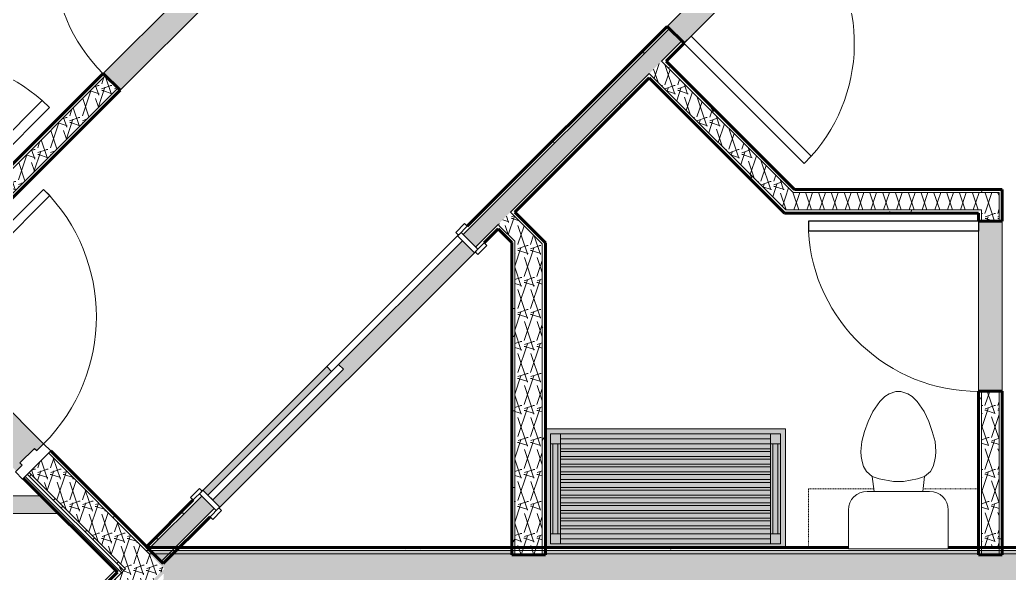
# Model space of a CAD drawing. Header units: inches. Extents: x -4169 to -1846, y 9706 to 12377.
# Drawn here: x -2464 to -2266.1, y 11682.1 to 11792.9 of the extents above; entities that cross this region are included whole.
import ezdxf

# ---------------------------------------------------------------- set-up
doc = ezdxf.new("R2010")
doc.units = ezdxf.units.IN
doc.header["$MEASUREMENT"] = 0
doc.linetypes.add('Dash', pattern=[0.25, 0.125, -0.125])
for name, color, linetype, lineweight in [('0-1', 7, 'Continuous', 5), ('0-2', 50, 'Continuous', 18), ('A-DOOR', 31, 'Continuous', 18), ('A-DOOR-1', 250, 'Continuous', 9), ('A-DOOR-2', 90, 'Continuous', 30), ('A-DOOR-6', 31, 'Continuous', 30), ('A-DOOR-7', 31, 'Continuous', 9), ('A-DOOR-FRAM', 31, 'Continuous', 30), ('A-DOOR-FRAM-1', 90, 'Continuous', 30), ('A-FLOR-2', 50, 'Continuous', 18), ('A-WALL', 113, 'Continuous', 18), ('A-WALL-1', 8, 'Continuous', 5), ('A-WALL-4', 10, 'Continuous', 60), ('A-WALL-5', 50, 'Continuous', 18), ('A-WALL-PATT-1', 250, 'Continuous', 9), ('A-WALL-PATT-2', 253, 'Continuous', 9), ('A-WALL-PATT-4', 111, 'Continuous', 9), ('I-WALL', 2, 'Continuous', 18), ('I-WALL-2', 2, 'Continuous', 5), ('I-WALL-3', 2, 'Continuous', 60), ('P-SANR-FIXT-2', 250, 'Continuous', 9), ('Q-CASE-1', 9, 'Continuous', 9), ('Q-CASE-3', 250, 'Continuous', 9), ('Q-CASE-HDLN-1', 250, 'Dash', 9), ('S-BEAM', 12, 'Continuous', 9)]:
    doc.layers.add(name, color=color, linetype=linetype, lineweight=lineweight)
pattern_1 = [(0, (0, 0), (20.48, 5.12), [0.845, -14.515, 0.845, -14.515, -81.92]), (0, (0, 0), (20.48, 5.12), [-30.72, 0.845, -29.875, 0.845, -14.515, -35.84]), (0, (0, 0), (20.48, 5.12), [-76.8, 0.845, -9.395, 0.845, -24.755]), (120, (7.68, 2.56), (-14.67405, 15.1762003), [0.845, -14.515, 0.845, -14.515, -81.92]), (120, (7.68, 2.56), (-14.67405, 15.1762003), [-30.72, 0.845, -29.875, 0.845, -14.515, -35.84]), (120, (7.68, 2.56), (-14.67405, 15.1762003), [-76.8, 0.845, -9.395, 0.845, -24.755]), (240, (10.24, 12.8), (-5.80595, -20.2962003), [0.845, -14.515, 0.845, -14.515, -81.92]), (240, (10.24, 12.8), (-5.80595, -20.2962003), [-30.72, 0.845, -29.875, 0.845, -14.515, -35.84]), (240, (10.24, 12.8), (-5.80595, -20.2962003), [-76.8, 0.845, -9.395, 0.845, -24.755])]
pattern_2 = [(161.57, (0.32, 0.32), (-2.560496185, -0.000537386), [0, -18.214, 2.022, 0]), (18.43, (-0.32, 0.32), (-2.560496185, 0.000537386), [0, -18.214, 2.022, 0]), (108.43, (0.32, 0.32), (1.27922091, -6.400876726), [6.07, -14.166]), (71.57, (-0.32, 0.32), (1.27922091, 6.400876726), [6.07, -14.166])]

# ---------------------------------------------------------------- blocks, each defined once
blk = doc.blocks.new('SWING - SINGLE - FLUSH - 2-10 x 6-8 - PRIVACY-2632541-ENLARGED RCP - 2ND FLOOR PLAN')
at = {"layer": 'A-DOOR-1'}
blk.add_arc((17, 2.37), 34.07, 93.3657, 180, dxfattribs=at)
at = {"layer": 'A-DOOR-2'}
for p, q in [((15, 2.37), (15, 36.38)), ((17, 36.38), (15, 36.38)), ((17, 2.37), (17, 36.38)), ((17, 2.37), (15, 2.37))]:
    blk.add_line(p, q, dxfattribs=at)
blk = doc.blocks.new('SWING - SINGLE - FLUSH - 2-8 x 6-8 - PASSAGE-2632542-ENLARGED RCP - 2ND FLOOR PLAN')
at = {"layer": 'A-DOOR-1'}
blk.add_arc((16, 2.37), 32.07, 93.5759, 180, dxfattribs=at)
at = {"layer": 'A-DOOR-2'}
for p, q in [((14, 2.37), (14, 34.38)), ((16, 34.38), (14, 34.38)), ((16, 2.37), (16, 34.38)), ((16, 2.37), (14, 2.37))]:
    blk.add_line(p, q, dxfattribs=at)
blk = doc.blocks.new('SLIDING - FLUSH - 6-0 x 6-8-2636082-ENLARGED RCP - 2ND FLOOR PLAN')
at = {"layer": 'A-DOOR-1'}
for p, q in [((-38.75, 3.25), (-36.25, 3.25)), ((-38.75, 2.5), (-38.75, 3.25)), ((-36.25, 2.5), (-38.75, 2.5)), ((-36.25, 3.25), (-36.25, 2.5)), ((36.25, 3.25), (38.75, 3.25)), ((36.25, 2.5), (36.25, 3.25)), ((38.75, 2.5), (36.25, 2.5)), ((38.75, 3.25), (38.75, 2.5)), ((-38.75, -2.25), (-36.25, -2.25)), ((-38.75, -3), (-38.75, -2.25)), ((-36.25, -3), (-38.75, -3)), ((-36.25, -2.25), (-36.25, -3)), ((36.25, -2.25), (38.75, -2.25)), ((36.25, -3), (36.25, -2.25)), ((38.75, -3), (36.25, -3)), ((38.75, -2.25), (38.75, -3))]:
    blk.add_line(p, q, dxfattribs=at)
at = {"layer": 'A-DOOR-2'}
for p, q in [((-1, 0.5), (36, 0.5)), ((-1, -0.875), (-1, 0.5)), ((36, 0.5), (36, -0.875)), ((-36, -0.875), (1, -0.875)), ((-36, -2.25), (-36, -0.875)), ((36, -0.875), (-1, -0.875)), ((1, -0.875), (1, -2.25)), ((1, -2.25), (-36, -2.25))]:
    blk.add_line(p, q, dxfattribs=at)
at = {"layer": 'A-DOOR-FRAM-1'}
for p, q in [((-37, 2.5), (-36, 2.5)), ((-37, -2.25), (-37, 2.5)), ((-36, 2.5), (-36, -2.25)), ((36, 2.5), (37, 2.5)), ((36, -2.25), (36, 2.5)), ((37, 2.5), (37, -2.25)), ((-36, -2.25), (-37, -2.25)), ((37, -2.25), (36, -2.25))]:
    blk.add_line(p, q, dxfattribs=at)
blk = doc.blocks.new('Bath Vanity - Bath Vanity 48_-2551079-ENLARGED RCP - 2ND FLOOR PLAN')
at = {"layer": 'Q-CASE-1'}
h = blk.add_hatch(color=256, dxfattribs=at)
h.paths.add_polyline_path([(24.74, -0.25), (-23.26, -0.25), (-23.26, -24), (24.74, -24), (24.74, -1)], flags=0)
h.paths.add_polyline_path([(-21.76, -1), (23.74, -1), (23.74, -23), (-22.26, -23), (-22.26, -1)], flags=0)
h.paths.add_polyline_path([(21.74, -2), (-20.26, -2), (-20.26, -3), (21.74, -3)], flags=0)
h.paths.add_polyline_path([(-17.96, -4), (-20.26, -4), (-20.26, -4.55), (21.74, -4.55), (21.74, -4), (15.81, -4)], flags=0)
h.paths.add_polyline_path([(-20.26, -5.55), (-20.26, -6.09), (21.74, -6.09), (21.74, -5.55), (-17.96, -5.55)], flags=0)
h.paths.add_polyline_path([(21.74, -7.09), (-20.26, -7.09), (-20.26, -7.64), (21.74, -7.64)], flags=0)
h.paths.add_polyline_path([(-17.96, -8.64), (-20.26, -8.64), (-20.26, -9.18), (21.74, -9.18), (21.74, -8.64), (15.81, -8.64)], flags=0)
h.paths.add_polyline_path([(21.74, -10.18), (-20.26, -10.18), (-20.26, -10.73), (21.74, -10.73), (21.74, -10.32)], flags=0)
h.paths.add_polyline_path([(-20.26, -11.73), (-20.26, -12.27), (21.74, -12.27), (21.74, -11.73), (-17.96, -11.73)], flags=0)
h.paths.add_polyline_path([(-20.26, -13.27), (-20.26, -13.82), (21.74, -13.82), (21.74, -13.27), (-17.96, -13.27)], flags=0)
h.paths.add_polyline_path([(-20.26, -14.82), (-20.26, -15.36), (21.74, -15.36), (21.74, -14.82), (-17.96, -14.82)], flags=0)
h.paths.add_polyline_path([(21.74, -16.36), (-20.26, -16.36), (-20.26, -16.91), (21.74, -16.91)], flags=0)
h.paths.add_polyline_path([(-17.96, -17.91), (-20.26, -17.91), (-20.26, -18.45), (21.74, -18.45), (21.74, -17.91)], flags=0)
h.paths.add_polyline_path([(-17.96, -19.45), (-20.26, -19.45), (-20.26, -20), (21.74, -20), (21.74, -19.45)], flags=0)
h.paths.add_polyline_path([(-20.26, -21), (-20.26, -22), (21.74, -22), (21.74, -21), (-17.96, -21)], flags=0)
h = blk.add_hatch(color=256, dxfattribs=at)
h.paths.add_polyline_path([(-21.76, -1), (-22.26, -1), (-22.26, -3), (-20.26, -3), (-20.26, -1), (-20.76, -1)], flags=0)
h.paths.add_polyline_path([(23.74, -1), (21.74, -1), (21.74, -3), (23.74, -3)], flags=0)
h.paths.add_polyline_path([(23.74, -21), (21.74, -21), (21.74, -23), (23.74, -23), (23.74, -22)], flags=0)
h.paths.add_polyline_path([(-22.26, -21), (-22.26, -23), (-20.26, -23), (-20.26, -21), (-21.76, -21)], flags=0)
for points in [[(15.81, -1), (-20.26, -1), (-20.26, -2), (21.74, -2), (21.74, -1)], [(-22.26, -3), (-22.26, -21), (-21.76, -21), (-21.76, -3)], [(-20.76, -3), (-21.76, -3), (-21.76, -21), (-20.76, -21), (-20.76, -4)], [(-20.76, -3), (-20.76, -21), (-20.26, -21), (-20.26, -3)], [(15.81, -3), (-20.26, -3), (-20.26, -4), (21.74, -4), (21.74, -3)], [(22.24, -3), (21.74, -3), (21.74, -21), (22.24, -21), (22.24, -4)], [(23.24, -3), (22.24, -3), (22.24, -21), (23.24, -21), (23.24, -4)], [(23.24, -3), (23.24, -21), (23.74, -21), (23.74, -3)], [(-20.26, -4.55), (-20.26, -5.55), (21.74, -5.55), (21.74, -4.55), (-17.96, -4.55)], [(-20.26, -6.09), (-20.26, -7.09), (21.74, -7.09), (21.74, -6.09), (-17.96, -6.09)], [(-20.26, -7.64), (-20.26, -8.64), (21.74, -8.64), (21.74, -7.64), (-17.96, -7.64)], [(-17.96, -9.18), (-20.26, -9.18), (-20.26, -10.18), (21.74, -10.18), (21.74, -9.18), (15.81, -9.18)], [(-20.26, -10.73), (-20.26, -11.73), (21.74, -11.73), (21.74, -10.73), (-17.96, -10.73)], [(-20.26, -12.27), (-20.26, -13.27), (21.74, -13.27), (21.74, -12.27), (-17.96, -12.27)], [(-20.26, -13.82), (-20.26, -14.82), (21.74, -14.82), (21.74, -13.82), (-17.96, -13.82)], [(-20.26, -15.36), (-20.26, -16.36), (21.74, -16.36), (21.74, -15.36), (-17.96, -15.36)], [(-17.96, -16.91), (-20.26, -16.91), (-20.26, -17.91), (21.74, -17.91), (21.74, -16.91)], [(-17.96, -18.45), (-20.26, -18.45), (-20.26, -19.45), (21.74, -19.45), (21.74, -18.45)], [(-17.96, -20), (-20.26, -20), (-20.26, -21), (21.74, -21), (21.74, -20), (20.74, -20)], [(-20.26, -22), (-20.26, -23), (21.74, -23), (21.74, -22), (-17.96, -22)]]:
    blk.add_hatch(color=256, dxfattribs=at).paths.add_polyline_path(points, flags=0)
at = {"layer": 'Q-CASE-3'}
for p, q in [((-23.26, -24), (-23.26, -0.25)), ((-22.26, -3), (-22.26, -1)), ((-22.26, -1), (-20.26, -1)), ((21.74, -1), (-20.26, -1)), ((-20.26, -1), (-20.26, -3)), ((21.74, -3), (21.74, -1)), ((21.74, -1), (23.74, -1)), ((23.74, -1), (23.74, -3)), ((-22.26, -3), (-22.26, -21)), ((-20.26, -3), (-22.26, -3)), ((-21.76, -3), (-21.76, -21)), ((-20.76, -3), (-20.76, -21)), ((21.74, -2), (-20.26, -2)), ((21.74, -3), (-20.26, -3)), ((-20.26, -3), (-20.26, -21)), ((21.74, -3), (21.74, -21)), ((23.74, -3), (21.74, -3)), ((22.24, -3), (22.24, -21)), ((23.24, -3), (23.24, -21)), ((23.74, -3), (23.74, -21)), ((-20.26, -4), (21.74, -4)), ((21.74, -4.55), (-20.26, -4.55)), ((-20.26, -5.55), (21.74, -5.55)), ((21.74, -6.09), (-20.26, -6.09)), ((-20.26, -7.09), (21.74, -7.09)), ((21.74, -7.64), (-20.26, -7.64)), ((-20.26, -8.64), (21.74, -8.64)), ((21.74, -9.18), (-20.26, -9.18)), ((-20.26, -10.18), (21.74, -10.18)), ((21.74, -10.73), (-20.26, -10.73)), ((-20.26, -11.73), (21.74, -11.73)), ((21.74, -12.27), (-20.26, -12.27)), ((-20.26, -13.27), (21.74, -13.27)), ((21.74, -13.82), (-20.26, -13.82)), ((-20.26, -14.82), (21.74, -14.82)), ((21.74, -15.36), (-20.26, -15.36)), ((-20.26, -16.36), (21.74, -16.36)), ((21.74, -16.91), (-20.26, -16.91)), ((-20.26, -17.91), (21.74, -17.91)), ((21.74, -18.45), (-20.26, -18.45)), ((-20.26, -19.45), (21.74, -19.45)), ((-22.26, -23), (-22.26, -21)), ((-22.26, -21), (-20.26, -21)), ((21.74, -20), (-20.26, -20)), ((-20.26, -21), (21.74, -21)), ((-20.26, -21), (-20.26, -23)), ((21.74, -23), (21.74, -21)), ((21.74, -21), (23.74, -21)), ((23.74, -21), (23.74, -23)), ((-20.26, -23), (-22.26, -23)), ((21.74, -22), (-20.26, -22)), ((21.74, -23), (-20.26, -23)), ((23.74, -23), (21.74, -23)), ((24.74, -24), (-23.26, -24))]:
    blk.add_line(p, q, dxfattribs=at)
blk = doc.blocks.new('Toilet-Domestic-3D - Toilet-Domestic-3D-1372870-ENLARGED RCP - 2ND FLOOR PLAN')
at = {"layer": 'P-SANR-FIXT-2'}
for p, q in [((-1.87, 11.5), (-0.5, 12)), ((-0.5, 12), (0.5, 12)), ((0.5, 12), (1.87, 11.5)), ((-5.13, 8), (-3.74, 10)), ((-3.74, 10), (-2.74, 11)), ((-2.74, 11), (-1.87, 11.5)), ((1.87, 11.5), (2.74, 11)), ((2.74, 11), (3.74, 10)), ((3.74, 10), (5.13, 8)), ((-6.06, 6), (-5.13, 8)), ((5.13, 8), (6.06, 6)), ((-6.79, 4), (-6.06, 6)), ((6.06, 6), (6.79, 4)), ((-7.33, 1.99), (-6.79, 4)), ((6.79, 4), (7.33, 1.99)), ((-7.5, 0), (-7.33, 1.99)), ((7.33, 1.99), (7.5, 0)), ((-7.41, -1), (-7.5, 0)), ((-7.24, -2), (-7.41, -1)), ((7.41, -1), (7.24, -2)), ((7.5, 0), (7.41, -1)), ((-6.97, -3), (-7.24, -2)), ((-6.4, -4), (-6.97, -3)), ((6.97, -3), (6.4, -4)), ((7.24, -2), (6.97, -3)), ((-5.21, -5), (-6.4, -4)), ((-3.84, -5.5), (-5.21, -5)), ((-4.86, -8.02), (-5.21, -5)), ((-1, -6), (-3.84, -5.5)), ((3.84, -5.5), (1, -6)), ((5.21, -5), (3.84, -5.5)), ((4.86, -8.02), (5.21, -5)), ((6.4, -4), (5.21, -5)), ((1, -6), (-1, -6)), ((6.25, -8.02), (-6.25, -8.02)), ((-9.98, -11.75), (-9.98, -19.48)), ((9.98, -19.48), (9.98, -11.75)), ((-9.98, -19.48), (9.98, -19.48))]:
    blk.add_line(p, q, dxfattribs=at)
for centre, start, end in [((-6.25, -11.75), 90, 180), ((6.25, -11.75), 0, 90)]:
    blk.add_arc(centre, 3.73, start, end, dxfattribs=at)
blk = doc.blocks.new('OD_CW_Upper Cabinet - OD_CW_Upper Cabinet-V37-ENLARGED RCP - 2ND FLOOR PLAN')
at = {"layer": 'Q-CASE-HDLN-1'}
for p, q in [((34.74, 12), (34.74, 23.75)), ((0.74, 12), (11.81, 12)), ((21.66, 12), (34.74, 12))]:
    blk.add_line(p, q, dxfattribs=at)
blk = doc.blocks.new('CTR - 1st Phase - Unit Layouts_rvt-1-ENLARGED RCP - 2ND FLOOR PLAN')
at = {"layer": 'A-WALL-1'}
for points in [[(-2331.12, 11788.16), (-2307.08, 11812.21), (-2310.44, 11815.56), (-2334.48, 11791.52), (-2331.57, 11788.61)], [(-2443.9, 11778.76), (-2419.86, 11802.8), (-2423.21, 11806.16), (-2447.26, 11782.12), (-2444.34, 11779.2)], [(-2272.25, 11718.54), (-2267.5, 11718.54), (-2267.5, 11752.54), (-2272.25, 11752.54), (-2272.25, 11724.39)]]:
    blk.add_hatch(color=256, dxfattribs=at).paths.add_polyline_path(points, flags=0)
h = blk.add_hatch(color=256, dxfattribs=at)
h.paths.add_polyline_path([(-2423.96, 11695.33), (-2373.05, 11746.24), (-2375.44, 11748.62), (-2400.19, 11723.87), (-2399.21, 11722.9), (-2425.38, 11696.74), (-2424.67, 11696.03)], flags=0)
h.paths.add_polyline_path([(-2426.35, 11697.71), (-2401.6, 11722.46), (-2402.57, 11723.43), (-2427.32, 11698.68), (-2426.61, 11697.98)], flags=0)
at = {"layer": 'A-WALL-PATT-1'}
h = blk.add_hatch(dxfattribs=at)
h.set_pattern_fill('FP_1', color=256, style=0, pattern_type=2)
h.set_pattern_definition(pattern_1)
h.paths.add_polyline_path([(-2438.19, 11686.93), (-2438.16, 11686.97), (-2438.43, 11687.24), (-2437.88, 11687.24), (-2427.59, 11697.53), (-2428.03, 11697.98), (-2438.64, 11687.37), (-2438.27, 11687)], flags=0)
h.paths.add_polyline_path([(-2375.26, 11749.86), (-2334.04, 11791.08), (-2334.48, 11791.52), (-2375.7, 11750.3)], flags=0)
h.paths.add_polyline_path([(-2310, 11815.12), (-2267.79, 11857.33), (-2268.68, 11857.33), (-2310.44, 11815.56)], flags=0)
h = blk.add_hatch(dxfattribs=at)
h.set_pattern_fill('FP_1', color=256, style=0, pattern_type=2)
h.set_pattern_definition(pattern_1)
h.paths.add_polyline_path([(-2432.69, 11687.24), (-2432.05, 11687.24), (-2424.67, 11694.62), (-2425.11, 11695.06), (-2432.93, 11687.24)], flags=0)
h.paths.add_polyline_path([(-2372.34, 11746.94), (-2367.86, 11751.43), (-2368.3, 11751.87), (-2372.79, 11747.39)], flags=0)
h.paths.add_polyline_path([(-2365.38, 11753.9), (-2337.63, 11781.66), (-2338.07, 11782.1), (-2365.83, 11754.35)], flags=0)
h.paths.add_polyline_path([(-2335.15, 11784.13), (-2331.12, 11788.16), (-2331.57, 11788.61), (-2335.6, 11784.58)], flags=0)
h.paths.add_polyline_path([(-2307.08, 11812.21), (-2303.86, 11815.43), (-2304.74, 11815.43), (-2307.52, 11812.65)], flags=0)
h.paths.add_polyline_path([(-2300.36, 11818.93), (-2266.08, 11853.2), (-2266.97, 11853.2), (-2301.24, 11818.93)], flags=0)
h = blk.add_hatch(dxfattribs=at)
h.set_pattern_fill('FP_1', color=256, style=0, pattern_type=2)
h.set_pattern_definition(pattern_1)
h.paths.add_polyline_path([(-2489.4, 11739.09), (-2481.18, 11747.32), (-2481.62, 11747.76), (-2489.84, 11739.54)], flags=0)
h.paths.add_polyline_path([(-2478.7, 11749.79), (-2446.81, 11781.68), (-2447.26, 11782.12), (-2479.14, 11750.23)], flags=0)
h.paths.add_polyline_path([(-2422.77, 11805.72), (-2421.62, 11806.87), (-2422.07, 11807.31), (-2423.21, 11806.16)], flags=0)
h = blk.add_hatch(dxfattribs=at)
h.set_pattern_fill('FP_1', color=256, style=0, pattern_type=2)
h.set_pattern_definition(pattern_1)
h.paths.add_polyline_path([(-2486.48, 11736.18), (-2443.9, 11778.76), (-2444.34, 11779.2), (-2486.92, 11736.62)], flags=0)
h.paths.add_polyline_path([(-2419.86, 11802.8), (-2418.71, 11803.95), (-2419.15, 11804.39), (-2420.3, 11803.25)], flags=0)
h = blk.add_hatch(dxfattribs=at)
h.set_pattern_fill('FP_1', color=256, style=0, pattern_type=2)
h.set_pattern_definition(pattern_1)
h.paths.add_polyline_path([(-2309.31, 11758.29), (-2308.42, 11758.29), (-2334.71, 11784.58), (-2335.15, 11784.13), (-2310.76, 11759.74)], flags=0)
h = blk.add_hatch(dxfattribs=at)
h.set_pattern_fill('FP_1', color=256, style=0, pattern_type=2)
h.set_pattern_definition(pattern_1)
h.paths.add_polyline_path([(-2310.76, 11754.16), (-2310.13, 11754.16), (-2337.63, 11781.66), (-2338.07, 11781.22), (-2311.02, 11754.16)], flags=0)
h = blk.add_hatch(dxfattribs=at)
h.set_pattern_fill('FP_1', color=256, style=0, pattern_type=2)
h.set_pattern_definition(pattern_1)
h.paths.add_polyline_path([(-2267.5, 11758.29), (-2267.5, 11758.91), (-2309.05, 11758.91), (-2308.42, 11758.29), (-2268.12, 11758.29)], flags=0)
h = blk.add_hatch(dxfattribs=at)
h.set_pattern_fill('FP_1', color=256, style=0, pattern_type=2)
h.set_pattern_definition(pattern_1)
h.paths.add_polyline_path([(-2268.12, 11687.24), (-2267.5, 11687.24), (-2267.5, 11718.54), (-2268.12, 11718.54), (-2268.12, 11717.04)], flags=0)
h.paths.add_polyline_path([(-2268.12, 11752.54), (-2267.5, 11752.54), (-2267.5, 11758.29), (-2268.12, 11758.29), (-2268.12, 11754.16)], flags=0)
h = blk.add_hatch(dxfattribs=at)
h.set_pattern_fill('FP_1', color=256, style=0, pattern_type=2)
h.set_pattern_definition(pattern_1)
h.paths.add_polyline_path([(-2309.31, 11754.16), (-2271.62, 11754.16), (-2271.62, 11754.79), (-2310.76, 11754.79), (-2310.13, 11754.16)], flags=0)
h = blk.add_hatch(dxfattribs=at)
h.set_pattern_fill('FP_1', color=256, style=0, pattern_type=2)
h.set_pattern_definition(pattern_1)
h.paths.add_polyline_path([(-2272.25, 11687.24), (-2271.62, 11687.24), (-2271.62, 11718.54), (-2272.25, 11718.54), (-2272.25, 11690.33)], flags=0)
h.paths.add_polyline_path([(-2271.62, 11752.54), (-2271.62, 11754.16), (-2272.25, 11754.16), (-2272.25, 11752.54)], flags=0)
h = blk.add_hatch(dxfattribs=at)
h.set_pattern_fill('FP_1', color=256, style=0, pattern_type=2)
h.set_pattern_definition(pattern_1)
h.paths.add_polyline_path([(-2364.96, 11687.24), (-2364.96, 11747.65), (-2365.59, 11748.28), (-2365.59, 11687.24)], flags=0)
h = blk.add_hatch(dxfattribs=at)
h.set_pattern_fill('FP_1', color=256, style=0, pattern_type=2)
h.set_pattern_definition(pattern_1)
h.paths.add_polyline_path([(-2359.45, 11687.24), (-2358.84, 11687.24), (-2358.84, 11747.36), (-2359.46, 11747.99), (-2359.46, 11687.24)], flags=0)
at = {"layer": 'A-WALL-PATT-2'}
h = blk.add_hatch(dxfattribs=at)
h.set_pattern_fill('FP_2', color=256, style=0, pattern_type=2)
h.set_pattern_definition(pattern_2)
h.paths.add_polyline_path([(-2437, 11685.73), (-2437.18, 11685.99), (-2438.16, 11686.97), (-2438.19, 11686.93), (-2437.18, 11685.91)], flags=0)
h.paths.add_polyline_path([(-2433.99, 11687.24), (-2432.93, 11687.24), (-2425.11, 11695.06), (-2427.59, 11697.53), (-2437.88, 11687.24), (-2434.32, 11687.24)], flags=0)
h.paths.add_polyline_path([(-2372.79, 11747.39), (-2331.57, 11788.61), (-2334.04, 11791.08), (-2375.26, 11749.86), (-2372.87, 11747.47)], flags=0)
h.paths.add_polyline_path([(-2307.52, 11812.65), (-2266.34, 11853.83), (-2271.29, 11853.83), (-2310, 11815.12)], flags=0)
h = blk.add_hatch(dxfattribs=at)
h.set_pattern_fill('FP_2', color=256, style=0, pattern_type=2)
h.set_pattern_definition(pattern_2)
h.paths.add_polyline_path([(-2486.92, 11736.62), (-2444.34, 11779.2), (-2446.81, 11781.68), (-2489.4, 11739.09), (-2487.46, 11737.15)], flags=0)
h.paths.add_polyline_path([(-2420.3, 11803.25), (-2418.71, 11804.84), (-2421.18, 11807.31), (-2422.77, 11805.72), (-2421.18, 11804.13)], flags=0)
h = blk.add_hatch(dxfattribs=at)
h.set_pattern_fill('FP_2', color=256, style=0, pattern_type=2)
h.set_pattern_definition(pattern_2)
h.paths.add_polyline_path([(-2309.31, 11754.79), (-2305.81, 11754.79), (-2335.6, 11784.58), (-2338.07, 11782.1), (-2310.76, 11754.79)], flags=0)
h = blk.add_hatch(dxfattribs=at)
h.set_pattern_fill('FP_2', color=256, style=0, pattern_type=2)
h.set_pattern_definition(pattern_2)
h.paths.add_polyline_path([(-2268.12, 11754.79), (-2268.12, 11758.29), (-2309.31, 11758.29), (-2305.81, 11754.79), (-2271.62, 11754.79)], flags=0)
h = blk.add_hatch(dxfattribs=at)
h.set_pattern_fill('FP_2', color=256, style=0, pattern_type=2)
h.set_pattern_definition(pattern_2)
h.paths.add_polyline_path([(-2359.46, 11743.04), (-2359.46, 11747.99), (-2365.83, 11754.35), (-2368.3, 11751.87), (-2364.08, 11747.65)], flags=0)
h = blk.add_hatch(dxfattribs=at)
h.set_pattern_fill('FP_2', color=256, style=0, pattern_type=2)
h.set_pattern_definition(pattern_2)
h.paths.add_polyline_path([(-2268.28, 11687.24), (-2268.12, 11687.24), (-2268.12, 11718.54), (-2271.62, 11718.54), (-2271.62, 11687.24)], flags=0)
h.paths.add_polyline_path([(-2268.12, 11752.54), (-2268.12, 11754.79), (-2271.62, 11754.79), (-2271.62, 11752.54)], flags=0)
h = blk.add_hatch(dxfattribs=at)
h.set_pattern_fill('FP_2', color=256, style=0, pattern_type=2)
h.set_pattern_definition(pattern_2)
h.paths.add_polyline_path([(-2364.96, 11685.99), (-2359.46, 11685.99), (-2359.46, 11743.04), (-2364.96, 11748.54), (-2364.96, 11696.93)], flags=0)
at = {"layer": 'A-WALL-4'}
for p, q in [((-2374.47, 11751.54), (-2334.48, 11791.52)), ((-2334.48, 11791.52), (-2331.12, 11788.16)), ((-2331.12, 11788.16), (-2334.71, 11784.58)), ((-2334.71, 11784.58), (-2309.05, 11758.91)), ((-2478.7, 11750.68), (-2447.26, 11782.12)), ((-2447.26, 11782.12), (-2443.9, 11778.76)), ((-2338.07, 11781.22), (-2364.94, 11754.35)), ((-2311.02, 11754.16), (-2338.07, 11781.22)), ((-2443.9, 11778.76), (-2486.48, 11736.18)), ((-2309.05, 11758.91), (-2267.5, 11758.91)), ((-2267.5, 11758.91), (-2267.5, 11758.29)), ((-2267.5, 11758.29), (-2267.5, 11754.16)), ((-2364.94, 11754.35), (-2358.84, 11748.24)), ((-2310.13, 11754.16), (-2311.02, 11754.16)), ((-2304.3, 11754.16), (-2310.13, 11754.16)), ((-2272.25, 11754.16), (-2304.3, 11754.16)), ((-2272.25, 11752.54), (-2272.25, 11754.16)), ((-2267.5, 11752.54), (-2272.25, 11752.54)), ((-2267.5, 11754.16), (-2267.5, 11752.54)), ((-2368.3, 11750.99), (-2371.11, 11748.18)), ((-2365.59, 11748.28), (-2368.3, 11750.99)), ((-2365.59, 11685.74), (-2365.59, 11748.28)), ((-2358.84, 11748.24), (-2358.84, 11747.36)), ((-2358.84, 11747.36), (-2358.84, 11741.53)), ((-2358.84, 11741.53), (-2358.84, 11685.74)), ((-2272.25, 11685.74), (-2272.25, 11718.54)), ((-2272.25, 11718.54), (-2267.5, 11718.54)), ((-2267.5, 11718.54), (-2267.5, 11685.74)), ((-2438.64, 11687.37), (-2429.27, 11696.74)), ((-2425.91, 11693.38), (-2435.28, 11684.01)), ((-2435.28, 11684.01), (-2438.64, 11687.37)), ((-2358.84, 11685.74), (-2365.59, 11685.74)), ((-2267.5, 11685.74), (-2272.25, 11685.74))]:
    blk.add_line(p, q, dxfattribs=at)
at = {"layer": 'A-WALL-5'}
for p, q in [((-2310.44, 11815.56), (-2334.48, 11791.52)), ((-2331.12, 11788.16), (-2307.08, 11812.21)), ((-2423.21, 11806.16), (-2447.26, 11782.12)), ((-2443.9, 11778.76), (-2419.86, 11802.8)), ((-2375.26, 11749.86), (-2334.04, 11791.08)), ((-2335.6, 11784.58), (-2331.57, 11788.61)), ((-2335.15, 11784.13), (-2335.6, 11784.58)), ((-2335.15, 11784.13), (-2309.31, 11758.29)), ((-2365.83, 11754.35), (-2338.07, 11782.1)), ((-2337.63, 11781.66), (-2338.07, 11782.1)), ((-2446.81, 11781.68), (-2478.7, 11749.79)), ((-2337.63, 11781.66), (-2310.76, 11754.79)), ((-2444.34, 11779.2), (-2486.92, 11736.62)), ((-2309.31, 11758.29), (-2308.42, 11758.29)), ((-2308.42, 11758.29), (-2268.12, 11758.29)), ((-2268.12, 11754.79), (-2268.12, 11758.29)), ((-2365.38, 11753.9), (-2365.83, 11754.35)), ((-2310.76, 11754.79), (-2305.81, 11754.79)), ((-2305.81, 11754.79), (-2304.92, 11754.79)), ((-2304.92, 11754.79), (-2271.62, 11754.79)), ((-2271.62, 11754.16), (-2271.62, 11754.79)), ((-2268.12, 11754.16), (-2268.12, 11754.79)), ((-2359.46, 11747.99), (-2365.38, 11753.9)), ((-2272.25, 11752.54), (-2272.25, 11718.54)), ((-2271.62, 11752.54), (-2271.62, 11754.16)), ((-2268.12, 11752.54), (-2268.12, 11754.16)), ((-2267.5, 11718.54), (-2267.5, 11752.54)), ((-2372.79, 11747.39), (-2368.3, 11751.87)), ((-2367.86, 11751.43), (-2368.3, 11751.87)), ((-2364.96, 11748.54), (-2367.86, 11751.43)), ((-2364.96, 11747.65), (-2364.96, 11748.54)), ((-2364.96, 11685.74), (-2364.96, 11747.65)), ((-2359.46, 11743.04), (-2359.46, 11747.99)), ((-2423.96, 11695.33), (-2373.05, 11746.24)), ((-2359.46, 11742.15), (-2359.46, 11743.04)), ((-2359.46, 11685.74), (-2359.46, 11742.15)), ((-2402.57, 11723.43), (-2427.32, 11698.68)), ((-2271.62, 11685.74), (-2271.62, 11718.54)), ((-2268.12, 11685.74), (-2268.12, 11718.54)), ((-2438.19, 11686.93), (-2427.59, 11697.53)), ((-2435.72, 11684.45), (-2425.11, 11695.06))]:
    blk.add_line(p, q, dxfattribs=at)
at = {"layer": '0-2'}
for name, p, rotation in [('SWING - SINGLE - FLUSH - 2-10 x 6-8 - PRIVACY-2632541-ENLARGED RCP - 2ND FLOOR PLAN', (-2433.56, 11792.46), 44.99999999999945), ('SWING - SINGLE - FLUSH - 2-10 x 6-8 - PRIVACY-2632541-ENLARGED RCP - 2ND FLOOR PLAN', (-2320.78, 11801.86), 225.0000000000983), ('SWING - SINGLE - FLUSH - 2-8 x 6-8 - PASSAGE-2632542-ENLARGED RCP - 2ND FLOOR PLAN', (-2493.68, 11762.29), 314.9999999999677), ('SWING - SINGLE - FLUSH - 2-10 x 6-8 - PRIVACY-2632541-ENLARGED RCP - 2ND FLOOR PLAN', (-2269.87, 11735.54), 90.00000000008126), ('SLIDING - FLUSH - 6-0 x 6-8-2636082-ENLARGED RCP - 2ND FLOOR PLAN', (-2400.28, 11722.55), 225.0000000000983), ('Bath Vanity - Bath Vanity 48_-2551079-ENLARGED RCP - 2ND FLOOR PLAN', (-2334.1, 11686.99), 180), ('OD_CW_Upper Cabinet - OD_CW_Upper Cabinet-V37-ENLARGED RCP - 2ND FLOOR PLAN', (-2271.51, 11710.99), 180)]:
    blk.add_blockref(name, p, dxfattribs=dict(at, rotation=rotation))
blk.add_blockref('Toilet-Domestic-3D - Toilet-Domestic-3D-1372870-ENLARGED RCP - 2ND FLOOR PLAN', (-2288.25, 11706.47), dxfattribs=at)
blk = doc.blocks.new('CTR - 1st Phase - Shell_rvt-1-ENLARGED RCP - 2ND FLOOR PLAN')
at = {"layer": 'A-FLOR-2'}
blk.add_line((-2444.87, 11682.72), (-2462.06, 11665.54), dxfattribs=at)
blk = doc.blocks.new('Dimension Lumber - LVL - 3_5X5_5-V192-ENLARGED RCP - 2ND FLOOR PLAN')
at = {"layer": 'S-BEAM'}
blk.add_hatch(color=256, dxfattribs=at).paths.add_polyline_path([(90.71, 1.75), (-89.28, 1.75), (-85.78, -1.75), (90.71, -1.75), (90.71, -1.15)], flags=0)
for p, q in [((-89.28, 1.75), (90.71, 1.75)), ((90.71, -1.75), (90.71, 1.75)), ((-85.78, -1.75), (90.71, -1.75))]:
    blk.add_line(p, q, dxfattribs=at)
blk = doc.blocks.new('HOLLOW METAL - UNIT DOOR-2154429-ENLARGED RCP - 2ND FLOOR PLAN')
at = {"layer": 'A-DOOR-6'}
for p, q in [((16.25, -4.125), (18, -4.125)), ((16.25, -40.125), (16.25, -4.125)), ((18, -4.125), (18, -40.125)), ((18, -40.125), (16.25, -40.125))]:
    blk.add_line(p, q, dxfattribs=at)
at = {"layer": 'A-DOOR-7'}
blk.add_arc((18, -4.125), 36, 180, 270, dxfattribs=at)
at = {"layer": 'A-DOOR-FRAM'}
for p, q in [((-20, 3.875), (-18, 3.875)), ((-20, -4.125), (-20, 3.875)), ((-18, 3.875), (-18, 1.9375)), ((18, 3.875), (20, 3.875)), ((18, 1.9375), (18, 3.875)), ((20, 3.875), (20, -4.125)), ((-18, 1.9375), (-17.375, 1.9375)), ((-17.375, 1.9375), (-17.375, -2.1875)), ((17.375, 1.9375), (18, 1.9375)), ((17.375, -2.1875), (17.375, 1.9375)), ((-18, -2.1875), (-18, -4.125)), ((-17.375, -2.1875), (-18, -2.1875)), ((18, -2.1875), (17.375, -2.1875)), ((18, -4.125), (18, -2.1875)), ((-18, -4.125), (-20, -4.125)), ((20, -4.125), (18, -4.125))]:
    blk.add_line(p, q, dxfattribs=at)

msp = doc.modelspace()

# ---------------------------------------------------------------- hatches: boundary and pattern name
at = {"layer": 'A-WALL-PATT-4'}
h = msp.add_hatch(dxfattribs=at)
h.set_pattern_fill('FP_1', color=256, style=0, pattern_type=2)
h.set_pattern_definition(pattern_1)
h.paths.add_polyline_path([(-2438.43, 11686.61), (-2437.88, 11686.61), (-2438.64, 11687.37), (-2438.6, 11687.41), (-2457.78, 11706.59), (-2458.22, 11706.15), (-2438.69, 11686.61)], flags=0)
h.paths.add_polyline_path([(-2486.5, 11734.43), (-2486.06, 11734.87), (-2492.25, 11741.06), (-2492.69, 11740.62), (-2486.92, 11734.85)], flags=0)
h = msp.add_hatch(dxfattribs=at)
h.set_pattern_fill('FP_2', color=256, style=0, pattern_type=2)
h.set_pattern_definition(pattern_2)
h.paths.add_polyline_path([(-2442.84, 11682.99), (-2438.95, 11686.88), (-2458.22, 11706.15), (-2462.11, 11702.26), (-2442.93, 11683.08)], flags=0)
h.paths.add_polyline_path([(-2490.39, 11730.54), (-2486.5, 11734.43), (-2488.8, 11736.73), (-2492.69, 11732.84), (-2491.54, 11731.69)], flags=0)
h = msp.add_hatch(dxfattribs=at)
h.set_pattern_fill('FP_38', color=256, style=0, pattern_type=2)
h.set_pattern_definition([(45, (0, 0), (-6.335677, 6.335677), []), (45, (0, 9.6), (-6.335677, 6.335677), [])])
h.paths.add_polyline_path([(-2443.19, 11682.64), (-2442.84, 11682.99), (-2462.11, 11702.26), (-2462.46, 11701.9), (-2443.28, 11682.72)], flags=0)
h.paths.add_polyline_path([(-2490.75, 11730.19), (-2490.39, 11730.54), (-2492.34, 11732.49), (-2492.69, 11732.13), (-2491.1, 11730.54)], flags=0)
h = msp.add_hatch(dxfattribs=at)
h.set_pattern_fill('FP_1', color=256, style=0, pattern_type=2)
h.set_pattern_definition(pattern_1)
h.paths.add_polyline_path([(-2443.64, 11682.19), (-2443.19, 11682.64), (-2462.46, 11701.9), (-2462.9, 11701.46), (-2443.72, 11682.28)], flags=0)
h.paths.add_polyline_path([(-2491.19, 11729.75), (-2490.75, 11730.19), (-2492.25, 11731.69), (-2492.69, 11731.25), (-2491.54, 11730.1)], flags=0)
h = msp.add_hatch(dxfattribs=at)
h.set_pattern_fill('FP_1', color=256, style=0, pattern_type=2)
h.set_pattern_definition(pattern_1)
h.paths.add_polyline_path([(-2437.36, 11686.61), (-2364.96, 11686.61), (-2364.96, 11687.24), (-2438.43, 11687.24), (-2437.8, 11686.61), (-2437.56, 11686.61)], flags=0)
h.paths.add_polyline_path([(-2124.86, 11686.61), (-2076.17, 11686.61), (-2076.17, 11687.24), (-2278.27, 11687.24), (-2278.27, 11686.99), (-2298.22, 11686.99), (-2298.22, 11687.24), (-2359.46, 11687.24), (-2359.46, 11686.61), (-2181.08, 11686.61)], flags=0)
h = msp.add_hatch(dxfattribs=at)
h.set_pattern_fill('FP_2', color=256, style=0, pattern_type=2)
h.set_pattern_definition(pattern_2)
h.paths.add_polyline_path([(-2492.69, 11625.36), (-2486.5, 11631.55), (-2490.39, 11635.44), (-2496.58, 11629.25), (-2493.84, 11626.51)], flags=0)
h.paths.add_polyline_path([(-2458.22, 11659.83), (-2435.06, 11682.99), (-2438.95, 11686.88), (-2462.11, 11663.72), (-2458.44, 11660.05)], flags=0)
h = msp.add_hatch(dxfattribs=at)
h.set_pattern_fill('FP_2', color=256, style=0, pattern_type=2)
h.set_pattern_definition(pattern_2)
h.paths.add_polyline_path([(-2124.86, 11680.49), (-2076.17, 11680.49), (-2076.17, 11685.99), (-2437.18, 11685.99), (-2437, 11685.73), (-2437.25, 11685.99), (-2438.06, 11685.99), (-2435.06, 11682.99), (-2437.56, 11680.49), (-2436.75, 11680.49), (-2435.26, 11681.95), (-2435.15, 11681.85), (-2435.26, 11680.49), (-2181.08, 11680.49)], flags=0)
h = msp.add_hatch(dxfattribs=at)
h.set_pattern_fill('FP_1', color=256, style=0, pattern_type=2)
h.set_pattern_definition(pattern_1)
h.paths.add_polyline_path([(-2491.9, 11633.93), (-2490.39, 11635.44), (-2490.84, 11635.88), (-2492.34, 11634.38), (-2491.98, 11634.02)], flags=0)
h.paths.add_polyline_path([(-2462.11, 11663.72), (-2443.64, 11682.19), (-2444.08, 11682.64), (-2462.55, 11664.16)], flags=0)
at = {"layer": 'I-WALL-2'}
msp.add_hatch(color=256, dxfattribs=at).paths.add_polyline_path([(-2464.67, 11702.52), (-2463.48, 11703.72), (-2463.92, 11704.16), (-2461, 11707.08), (-2460.56, 11706.63), (-2459.19, 11708), (-2484.65, 11733.46), (-2486.02, 11732.09), (-2485.58, 11731.65), (-2488.49, 11728.73), (-2488.94, 11729.17), (-2490.13, 11727.98), (-2464.85, 11702.7)], flags=0)
h = msp.add_hatch(color=256, dxfattribs=at)
h.paths.add_polyline_path([(-2364.96, 11685.99), (-2364.96, 11686.61), (-2437.8, 11686.61), (-2437.18, 11685.99), (-2383.67, 11685.99)], flags=0)
h.paths.add_polyline_path([(-2359.46, 11685.99), (-2076.17, 11685.99), (-2076.17, 11686.61), (-2359.46, 11686.61), (-2359.46, 11686.12)], flags=0)
h.paths.add_polyline_path([(-2437.56, 11685.99), (-2437.25, 11685.99), (-2437.88, 11686.61), (-2438.69, 11686.61), (-2438.06, 11685.99), (-2437.8, 11685.99)], flags=0)

# ---------------------------------------------------------------- linework, layer by layer
at = {"layer": 'A-WALL'}
for p, q in [((-2438.06, 11685.99), (-2458.22, 11706.15)), ((-2443.64, 11682.19), (-2462.9, 11701.46)), ((-2443.19, 11682.64), (-2462.46, 11701.9)), ((-2442.84, 11682.99), (-2462.11, 11702.26)), ((-2438.69, 11686.61), (-2076.17, 11686.61)), ((-2438.06, 11685.99), (-2076.17, 11685.99)), ((-2462.11, 11663.72), (-2442.84, 11682.99))]:
    msp.add_line(p, q, dxfattribs=at)
at = {"layer": 'I-WALL'}
msp.add_line((-2459.19, 11708), (-2483.41, 11732.22), dxfattribs=at)
at = {"layer": 'I-WALL-3'}
for p, q in [((-2457.78, 11706.59), (-2438.43, 11687.24)), ((-2444.43, 11682.28), (-2463.26, 11701.11)), ((-2438.43, 11687.24), (-2298.22, 11687.24)), ((-2278.27, 11687.24), (-2076.17, 11687.24)), ((-2462.55, 11664.16), (-2444.43, 11682.28))]:
    msp.add_line(p, q, dxfattribs=at)

# ---------------------------------------------------------------- block references
at = {"layer": '0-1'}
for name in ['CTR - 1st Phase - Shell_rvt-1-ENLARGED RCP - 2ND FLOOR PLAN', 'CTR - 1st Phase - Unit Layouts_rvt-1-ENLARGED RCP - 2ND FLOOR PLAN']:
    msp.add_blockref(name, (0, 0), dxfattribs=at)
at = {"layer": 'A-DOOR', "rotation": 134.9999999999988}
msp.add_blockref('HOLLOW METAL - UNIT DOOR-2154429-ENLARGED RCP - 2ND FLOOR PLAN', (-2474.84, 11717.81), dxfattribs=at)
at = {"layer": 'S-BEAM', "rotation": 180}
msp.add_blockref('Dimension Lumber - LVL - 3_5X5_5-V192-ENLARGED RCP - 2ND FLOOR PLAN', (-2545.46, 11695.79), dxfattribs=at)

doc.saveas('drawing.dxf')
